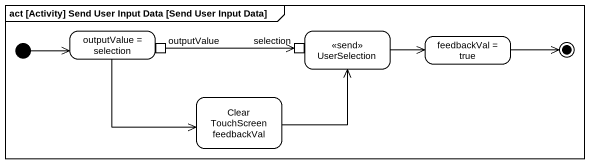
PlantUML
@startuml
mainframe act [Activity] Send User Input Data [Send User Input Data]
hide empty description
state "outputValue = selection" as outputValue_selection {
  state outputValue <<outputPin>>
}
state UserSelection <<send>> {
  state selection <<inputPin>>
}
state "feedbackVal = true" as feedbackVal_true
state "Clear TouchScreen feedbackVal" as Clear_TouchScreen
[*] -right-> outputValue_selection
outputValue_selection --> Clear_TouchScreen
outputValue -right-> selection
UserSelection -right-> feedbackVal_true
Clear_TouchScreen -up-> UserSelection
feedbackVal_true -right-> [*]
@enduml
